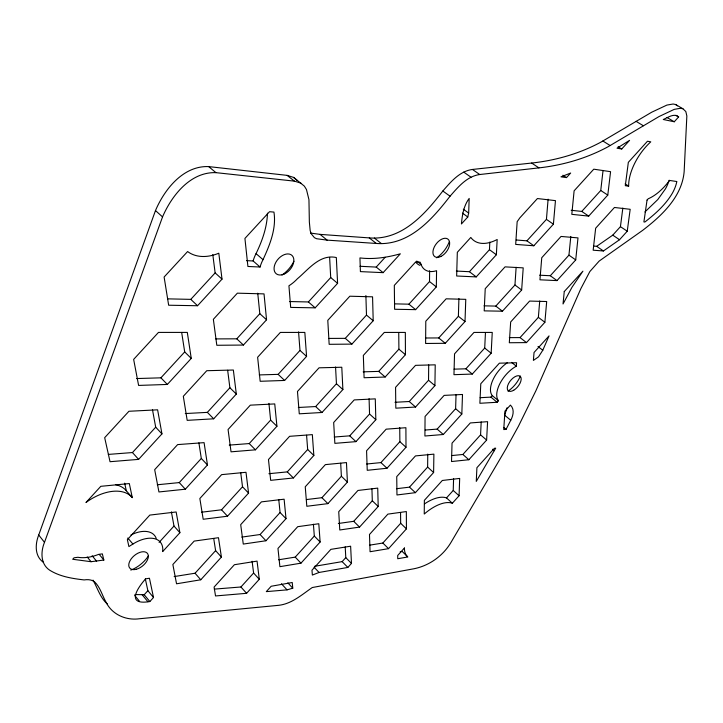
<?xml version="1.0" encoding="UTF-8"?>
<svg xmlns="http://www.w3.org/2000/svg" width="723" height="723" viewBox="0 0 723 723"><rect width="100%" height="100%" fill="white"/><g stroke="black" fill="none" stroke-linecap="round" stroke-linejoin="round"><path stroke-width="1.08" d="M394.505 303.859L408.902 304.175L429.516 281.545L429.625 270.754M396.457 488.721L409.489 487.148L427.627 467.085L427.763 454.107M394.993 402.286L409.245 401.518L428.54 380.244L428.703 364.898M421.075 264.428L420.126 262.169L415.707 261.925L394.315 285.377L394.613 309.263L415.635 309.643L436.331 286.904L436.575 270.7A27.384 16.114 -52.9 0 1 421.075 264.428L416.746 261.048M433.61 472.517L433.89 454.134L415.472 455.915L396.737 476.62L396.963 494.975L415.409 492.661L433.61 472.517L427.627 467.085M434.912 385.666L435.228 364.835L415.544 365.341L395.571 387.329L395.824 408.179L415.544 407.031L434.912 385.666L428.54 380.244M267.465 213.158C267.094 227.329 262.16 240.976 256.05 253.628A30.086 19.919 -49.5 0 0 253.122 260.967L260.072 267.022A30.23 19.855 -49.5 0 1 263.018 259.656C269.796 244.961 276.548 228.576 273.945 212.092L269.507 211.712L244.925 238.427L247.908 266.471L260.072 267.022M424.609 503.823A35.075 17.198 -47.1 0 1 446.516 497.903L453.231 490.456L453.592 478.536M425.241 430.031L437.162 429.11L455.617 408.712L456.041 394.595M425.594 338.002L438.716 337.939L458.382 316.294L458.915 298.536M468.676 213.077L469.173 198.436C463.705 205.703 462.205 215.102 461.437 223.949L467.781 216.99A42.286 24.211 -54.8 0 1 468.676 213.077L463.335 209.209M459.078 495.761L459.674 478.418L442.313 480.479L424.365 500.352L424.247 514.044A35.201 17.108 -47.1 0 1 452.336 503.226L459.078 495.761L453.231 490.456M461.825 414.017L462.503 394.469L444.148 395.391L425.07 416.457L424.907 436.005L443.298 434.505L461.825 414.017L455.617 408.712M465.006 321.563L465.775 299.34L446.163 298.816L425.793 321.211L425.612 343.47L445.269 343.298L465.006 321.563L458.382 316.294M452.029 455.544L462.874 454.469L480.569 434.875L481.193 421.889M454.035 369.155L465.91 368.802L484.708 348.061L485.449 332.743M456.349 271.062L469.417 271.712L489.462 249.679L489.833 242.051M486.615 440.063L487.591 421.663L470.302 422.946L452.038 443.145L451.523 461.536L468.865 459.738L486.615 440.063L480.569 434.875M491.152 353.231L492.255 332.426L473.981 332.426L454.541 353.854L453.963 374.686L472.291 374.062L491.152 353.231L484.708 348.061M496.367 254.767L497.171 239.494A42.286 24.211 -54.8 0 1 470.8 237.442L457.325 252.309L456.656 276.005L476.24 276.9L496.367 254.767L489.462 249.679M483.994 305.838L495.806 306.091L514.957 284.989L516.123 267.302M521.654 290.004L523.217 267.871L505.052 266.868L485.232 288.676L484.202 310.872L502.44 311.197L521.654 290.004L514.957 284.989M516.339 366.181L516.574 362.738L499.376 363.181L480.786 383.732L479.873 403.28L497.135 402.268L498.499 400.759A23.407 11.866 -50.8 0 1 499.964 383.488A23.407 11.866 -50.8 0 1 516.339 366.181L511.577 362.395M509.299 337.632L520.045 337.587L538.364 317.343L539.72 300.985M516.24 239.991L526.922 240.831L546.434 219.358L548.106 199.187M544.88 322.268L546.687 301.527L529.598 301.066L510.664 321.97L509.317 342.747L526.489 342.603L544.88 322.268L538.364 317.343M553.402 224.193L555.463 200.633L537.424 198.545L519.683 218.048A42.286 24.211 -54.8 0 1 517.162 221.645L515.689 244.41L533.818 245.766L553.402 224.193L546.434 219.358M539.62 275.201L550.302 275.734L568.947 255.147L570.809 236.439M575.716 259.919L577.993 237.894L561.039 236.448L541.753 257.713L539.945 279.81L556.99 280.596L575.716 259.919L568.947 255.147M571.17 210.266L581.753 211.423L600.75 190.483L603.045 170.447M607.781 195.083L610.574 171.676L593.773 169.182L574.116 190.818L571.803 214.333L588.712 216.114L607.781 195.083L600.75 190.483M593.574 246.073L596.665 246.317L612.761 235.147L620.433 226.661L622.846 208.052M627.239 231.215L630.185 209.299L614.451 207.474L595.662 228.206L593.158 250.203L603.425 250.971L619.539 239.729L627.239 231.215L620.433 226.661M507.04 407.763L504.636 415.183L510.745 420.262L506.046 429.381L503.75 429.57L504.943 411.161L510.42 405.097C514.758 409.146 513.24 415.653 510.745 420.262M300.913 183.154L294.433 181.139L215.96 172.652C190.429 171.694 171.685 195.617 162.539 216.909L44.492 542.349C40.678 551.513 40.38 563.967 49.553 570.104C59.901 576.647 72.183 578.517 84.112 579.927C87.872 579.349 91.957 579.539 94.912 582.214C100.425 587.663 102.214 595.589 106.028 602.123C112.029 614.577 126.082 620.668 139.422 618.752L278.825 605.296C291.83 603.795 301.898 594.658 312.255 587.537L411.929 569.128C428.278 566.498 442.937 556.285 451.251 541.979L505.793 449.218L518.382 426.371L535.888 390.772L580.93 288.495L589.851 271.55L599.141 261.093L642.566 230.42C661.545 215.897 681.97 196.936 684.148 171.658L686.85 115.996L685.829 111.559L682.919 108.757L680.451 108.269L674.243 109.363L659.06 116.539L608.188 146.688C586.742 158.31 563.118 165.196 538.915 167.881L479.738 174.523C466.886 176.304 458.111 187.076 450.049 196.204C432.02 219.557 408.893 245.947 376.322 243.461L327.112 240.126L316.593 238.726L314.424 237.668L311.17 233.719L310.176 230.601L309.354 222.051L308.947 199.656L306.471 189.553L304.374 186.145L293.619 177.406L287.13 175.373L208.676 166.597C183.253 165.522 164.519 189.336 155.481 210.565L38.717 535.011C35.156 543.886 34.523 555.942 43.172 562.142M542.783 350.239L549.046 335.888L534.044 352.49L533.393 360.416L538.518 356.864L542.783 350.239L537.993 346.534M494.225 450.718L495.716 448.161L494.424 448.287L476.909 467.7L476.267 481.391L494.225 450.718L492.517 449.245M682.919 108.757L675.589 104.501L673.122 104.013L666.904 105.079L651.73 112.201L600.921 142.133C579.466 153.674 555.833 160.452 531.658 163.046L472.453 169.453C459.629 171.17 450.854 181.898 442.828 190.999C424.898 214.315 401.753 240.542 369.281 237.903L320.045 234.379L310.583 233.077M369.787 545.133L382.847 543.036L400.669 523.298L400.56 512.49M388.549 548.658L406.434 528.847L406.344 511.559L387.88 514.125L369.48 534.487L370.068 551.721L388.549 548.658L382.847 543.036M278.599 559.792L295.228 557.117L314.315 536.05L313.411 524.22M366.66 464.012L380.931 462.593L399.873 441.69L399.738 427.573M300.967 563.172L320.126 542.015L318.798 523.741L297.722 526.678L277.966 548.45L279.9 566.669L300.967 563.172L295.228 557.117M386.995 468.251L406.001 447.257L405.901 427.709L386.172 429.164L366.579 450.772L367.239 470.302L386.995 468.251L380.931 462.593M338.328 523.488L353.71 521.319L372.309 500.768L371.938 488.902M359.548 527.094L378.21 506.462L377.722 488.115L357.957 490.456L338.735 511.685L339.774 529.986L359.548 527.094L353.71 521.319M314.496 566.317L342.16 561.626L345.784 557.623L345.214 546.859M480.117 397.704L490.917 397.126L492.282 395.617A23.317 11.93 -50.8 0 1 507.483 362.63M347.844 567.438L351.477 563.416L350.628 546.208L330.854 549.363L311.975 570.221L312.363 575.056L319.069 572.462L347.844 567.438L342.16 561.626M174.144 576.583L195.056 573.222L215.608 550.628L213.764 538.78M268.911 473.701L287.293 471.884L307.673 449.48L306.579 435.219M363.172 371.848L378.698 371.387L398.906 349.164L398.744 332.463M200.777 579.783L221.41 557.09L218.473 537.704L194.171 541.093L172.86 564.491L176.539 583.795L200.777 579.783L195.056 573.222M293.384 477.975L313.845 455.472L312.336 434.631L289.598 436.312L268.468 459.521L270.673 480.343L293.384 477.975L287.293 471.884M385.16 377.026L405.449 354.704L405.332 332.426L384.293 332.426L363.335 355.427L364.094 377.74L385.16 377.026L378.698 371.387M566.516 177.596L570.664 173.032L560.976 176.837L566.516 177.596L562.928 175.228M241.744 537.108L260.099 534.523L280.081 512.526L278.762 499.539M334.189 437.035L349.733 435.842L369.552 414.017L369.082 398.653M265.947 540.759L286.01 518.662L284.112 499.195L261.41 501.879L240.696 524.654L243.271 544.067L265.947 540.759L260.099 534.523M355.942 441.636L375.833 419.711L375.282 398.861L354.207 399.918L333.674 422.503L334.857 443.353L355.942 441.636L349.733 435.842M621.726 149.01L629.588 140.343L617.017 148.206L621.726 149.01L618.111 146.751M214.306 589.118L240.931 586.986L253.601 573.023L252.101 561.256M306.398 499.566L321.934 497.695L341.383 476.258L340.687 463.244M246.588 593.312L259.295 579.286L257.054 561.111L234.397 564.717L214.098 587.067L215.526 595.951L246.588 593.312L240.931 586.986M327.899 503.633L347.42 482.096L346.462 462.584L325.377 464.618L305.242 486.787L306.814 506.272L327.899 503.633L321.934 497.695M674.252 121.771L678.644 116.918C674.143 112.788 667.736 117.668 663.28 119.494L674.252 121.771L666.977 117.478M159.078 542.404L173.999 526.037L171.387 511.848M229.263 445.106L249.227 443.57L270.619 420.108L268.92 403.362M329.028 338.418L345.278 338.346L366.489 315.092L365.883 295.535M132.905 544.048L128.911 546.579L127.365 539.656L149.806 515.092L176.15 511.974L179.891 532.706L162.657 551.613A28.748 16.584 -39.9 0 0 132.905 544.048L127.799 538.011M255.436 449.833L276.927 426.263L274.749 403.922L250.312 405.16L228.07 429.498L231.035 451.83L255.436 449.833L249.227 443.57M351.893 344.112L373.204 320.741L372.562 296.828L349.833 296.213L327.79 320.334L329.155 344.311L351.893 344.112L345.278 338.346M134.975 594.55L144.211 594.722L147.872 590.691L145.341 578.915M201.663 512.191L221.554 509.796L242.521 486.778L240.705 472.535M298.337 407.483L315.662 406.552L336.448 383.723L335.553 366.995M149.842 601.545L153.52 597.496L149.444 578.246L145.585 578.861C136.62 589.046 126.2 605.558 149.842 601.545L144.211 594.722M227.51 516.213L248.567 493.095L245.992 472.291L221.618 474.64L199.846 498.509L203.19 519.268L227.51 516.213L221.554 509.796M322.006 412.49L342.883 389.561L341.789 367.239L319.042 367.817L297.469 391.477L299.277 413.818L322.006 412.49L315.662 406.552M185.278 413.556L207.356 412.372L229.887 387.754L227.655 370.275M289.453 301.545L308.387 301.961L330.709 277.56L329.634 257.406M213.692 418.807L236.322 394.062L233.348 370.022L206.769 370.709L183.317 396.303L187.185 420.352L213.692 418.807L207.356 412.372M315.165 307.844L337.596 283.326L336.331 257.542C319.946 253.827 308.396 269.543 297.433 278.726A30.23 19.855 -49.5 0 1 288.929 285.784L290.673 307.411L315.165 307.844L308.387 301.961M157.289 484.772L179.268 482.593L201.31 458.463L198.888 442.838M259.241 374.921L278.138 374.36L299.991 350.438L298.563 331.911M359.982 266.281L376.213 267.085L385.151 257.298M185.323 489.209L207.465 464.961L204.085 442.639L177.623 444.6L154.677 469.67L158.933 491.956L185.323 489.209L179.268 482.593M284.627 380.452L306.57 356.412L304.835 332.417L280.352 332.417L257.623 357.252L260.172 381.283L284.627 380.452L278.138 374.36M383.127 272.652L400.334 253.809C387.176 257.478 373.601 259.593 359.946 257.921L360.406 271.613L383.127 272.652L376.213 267.085M136.611 378.554L160.913 377.831L184.699 351.929L181.672 332.444M167.347 384.446L191.252 358.4L187.311 332.408L158.473 332.408L133.647 359.394L138.608 385.422L167.347 384.446L160.913 377.831M108.305 454.415L132.454 452.553L155.698 427.194L152.481 409.697M215.734 338.906L236.783 338.816L259.819 313.692L257.74 293.204M138.599 459.376L161.952 433.881L157.614 409.824L128.929 411.27L104.681 437.668L110.032 461.708L138.599 459.376L132.454 452.553M243.407 345.052L266.552 319.792L264.022 293.89L237.37 293.167L213.357 319.313L216.81 345.278L243.407 345.052L236.783 338.816M167.474 298.852L190.791 299.367L215.138 272.896L212.797 254.568M197.551 305.739L222.015 279.132L218.807 253.213A45.45 32.047 -49.1 0 1 187.609 251.541L164.112 277.026L168.658 305.223L197.551 305.739L190.791 299.367M644.925 211.956L657.803 199.548L665.422 188.911A24.112 12.056 -56.3 0 0 669.146 180.235M292.779 588.188L287.049 589.869L266.299 591.631L271.17 586.263L292.228 582.503L292.779 588.188L287.844 582.865M103.85 560.045L91.053 561.708L72.689 559.268L74.026 557.813L77.885 557.279A42.35 25.621 -39 0 0 98.59 554.396L102.341 553.872L103.85 560.045L99.367 554.559M400.162 551.785L402.187 551.441L407.022 556.177M246.489 260.642L253.122 260.967M628.658 186.145L625.314 185.684L628.332 162.332L647.465 141.238L650.781 141.844A38.861 19.575 -56.7 0 0 628.658 186.145L625.142 183.886M675.915 115.319L678.644 116.918M636.032 121.328L643.343 125.739M602.874 140.994L610.14 145.549M531.658 163.046L538.915 167.881M581.753 211.423L588.712 216.114M612.761 235.147L619.539 239.729M675.589 104.501L677.532 105.838M596.665 246.317L603.425 250.971M472.453 169.453L479.738 174.523M463.723 172.11L471.007 177.216M526.922 240.831L533.818 245.766M442.828 190.999L450.049 196.204M550.302 275.734L556.99 280.596M462.458 213.113L467.781 216.99M469.417 271.712L476.24 276.9M107.447 604.094C100.217 597.867 97.614 588.17 92.996 580.108M495.806 306.091L502.44 311.197M520.045 337.587L526.489 342.603M374.333 238.03L381.373 243.561M429.516 281.545L436.331 286.904M369.281 237.903L376.322 243.461M287.13 175.373L294.433 181.139M408.902 304.175L415.635 309.643M320.045 234.379L327.112 240.126M438.716 337.939L445.269 343.298M465.91 368.802L472.291 374.062M492.282 395.617L498.499 400.759M490.917 397.126L497.135 402.268M208.676 166.597L215.96 172.652M330.709 277.56L337.596 283.326M503.777 427.465L506.046 429.381M366.489 315.092L373.204 320.741M398.906 349.164L405.449 354.704M293.619 177.406L297.09 180.398M256.05 253.628L263.018 259.656M409.245 401.518L415.544 407.031M437.162 429.11L443.298 434.505M462.874 454.469L468.865 459.738M155.481 210.565L162.539 216.909M215.138 272.896L222.015 279.132M259.819 313.692L266.552 319.792M299.991 350.438L306.57 356.412M336.448 383.723L342.883 389.561M369.552 414.017L375.833 419.711M399.873 441.69L406.001 447.257M446.516 497.903L452.336 503.226M409.489 487.148L415.409 492.661M400.669 523.298L406.434 528.847M372.309 500.768L378.21 506.462M341.383 476.258L347.42 482.096M307.673 449.48L313.845 455.472M270.619 420.108L276.927 426.263M229.887 387.754L236.322 394.062M184.699 351.929L191.252 358.4M345.784 557.623L351.477 563.416M314.315 536.05L320.126 542.015M280.081 512.526L286.01 518.662M242.521 486.778L248.567 493.095M314.098 567.248L319.069 572.462M201.31 458.463L207.465 464.961M155.698 427.194L161.952 433.881M281.41 583.75L287.049 589.869M253.601 573.023L259.295 579.286M215.608 550.628L221.41 557.09M173.999 526.037L179.891 532.706M115.734 484.753A42.151 25.712 -38.8 0 1 126.29 490.736L132.291 497.614A42.35 25.621 -39 0 0 85.965 502.512L100.813 486.317L129.318 483.56L132.291 497.614M147.872 590.691L153.52 597.496M142.25 594.875L147.89 601.708M134.632 595.363L139.566 601.382M92.128 555.734L96.611 561.247M87.221 556.972L91.053 561.708M38.717 535.011L44.492 542.349M124.663 483.163L126.29 490.736M148.432 555.879A22.892 13.312 -39.8 0 1 130.818 570.095M449.335 241.59A21.807 12.942 -53 0 1 436.701 257.822M419.982 265.386A27.257 16.177 -53 0 1 415.879 262.268M130.935 534.966A28.613 16.647 -39.8 0 1 156.204 538.328M520.361 376.032A18.653 9.544 -50.8 0 1 508.007 391.143M293.909 261.265A24.067 15.933 -49.5 0 1 282.006 275.011M564.256 291.55L563.036 303.976L571.992 287.266L582.919 271.17L564.256 291.55M647.049 200.054L643.904 221.934L644.862 222.033C655.318 213.863 665.531 204.826 672.327 193.267A24.211 11.993 -56.2 0 0 676.086 184.573L676.855 181.527L669.525 180.443A38.861 19.575 -56.7 0 1 648.215 198.771L647.049 200.054M404.419 548.016L397.704 555.463L397.74 558.725L407.835 556.963A35.201 17.108 -47.1 0 1 404.419 548.016M441.084 256.367A10.953 6.444 -52.9 0 0 448.64 239.828A10.953 6.444 -52.9 0 0 434.152 247.275A10.953 6.444 -52.9 0 0 441.084 256.367M136.502 569.227A11.496 6.634 -39.9 0 0 147.853 554.062A11.496 6.634 -39.9 0 0 131.279 558.762A11.496 6.634 -39.9 0 0 136.502 569.227M513.728 390.239A9.363 4.745 -50.8 0 0 520.497 376.647A9.363 4.745 -50.8 0 0 508.468 383.75A9.363 4.745 -50.8 0 0 513.728 390.239M284.663 273.836A12.092 7.935 -49.5 0 0 292.173 255.608A12.092 7.935 -49.5 0 0 275.056 263.958A12.092 7.935 -49.5 0 0 284.663 273.836"/></g></svg>
